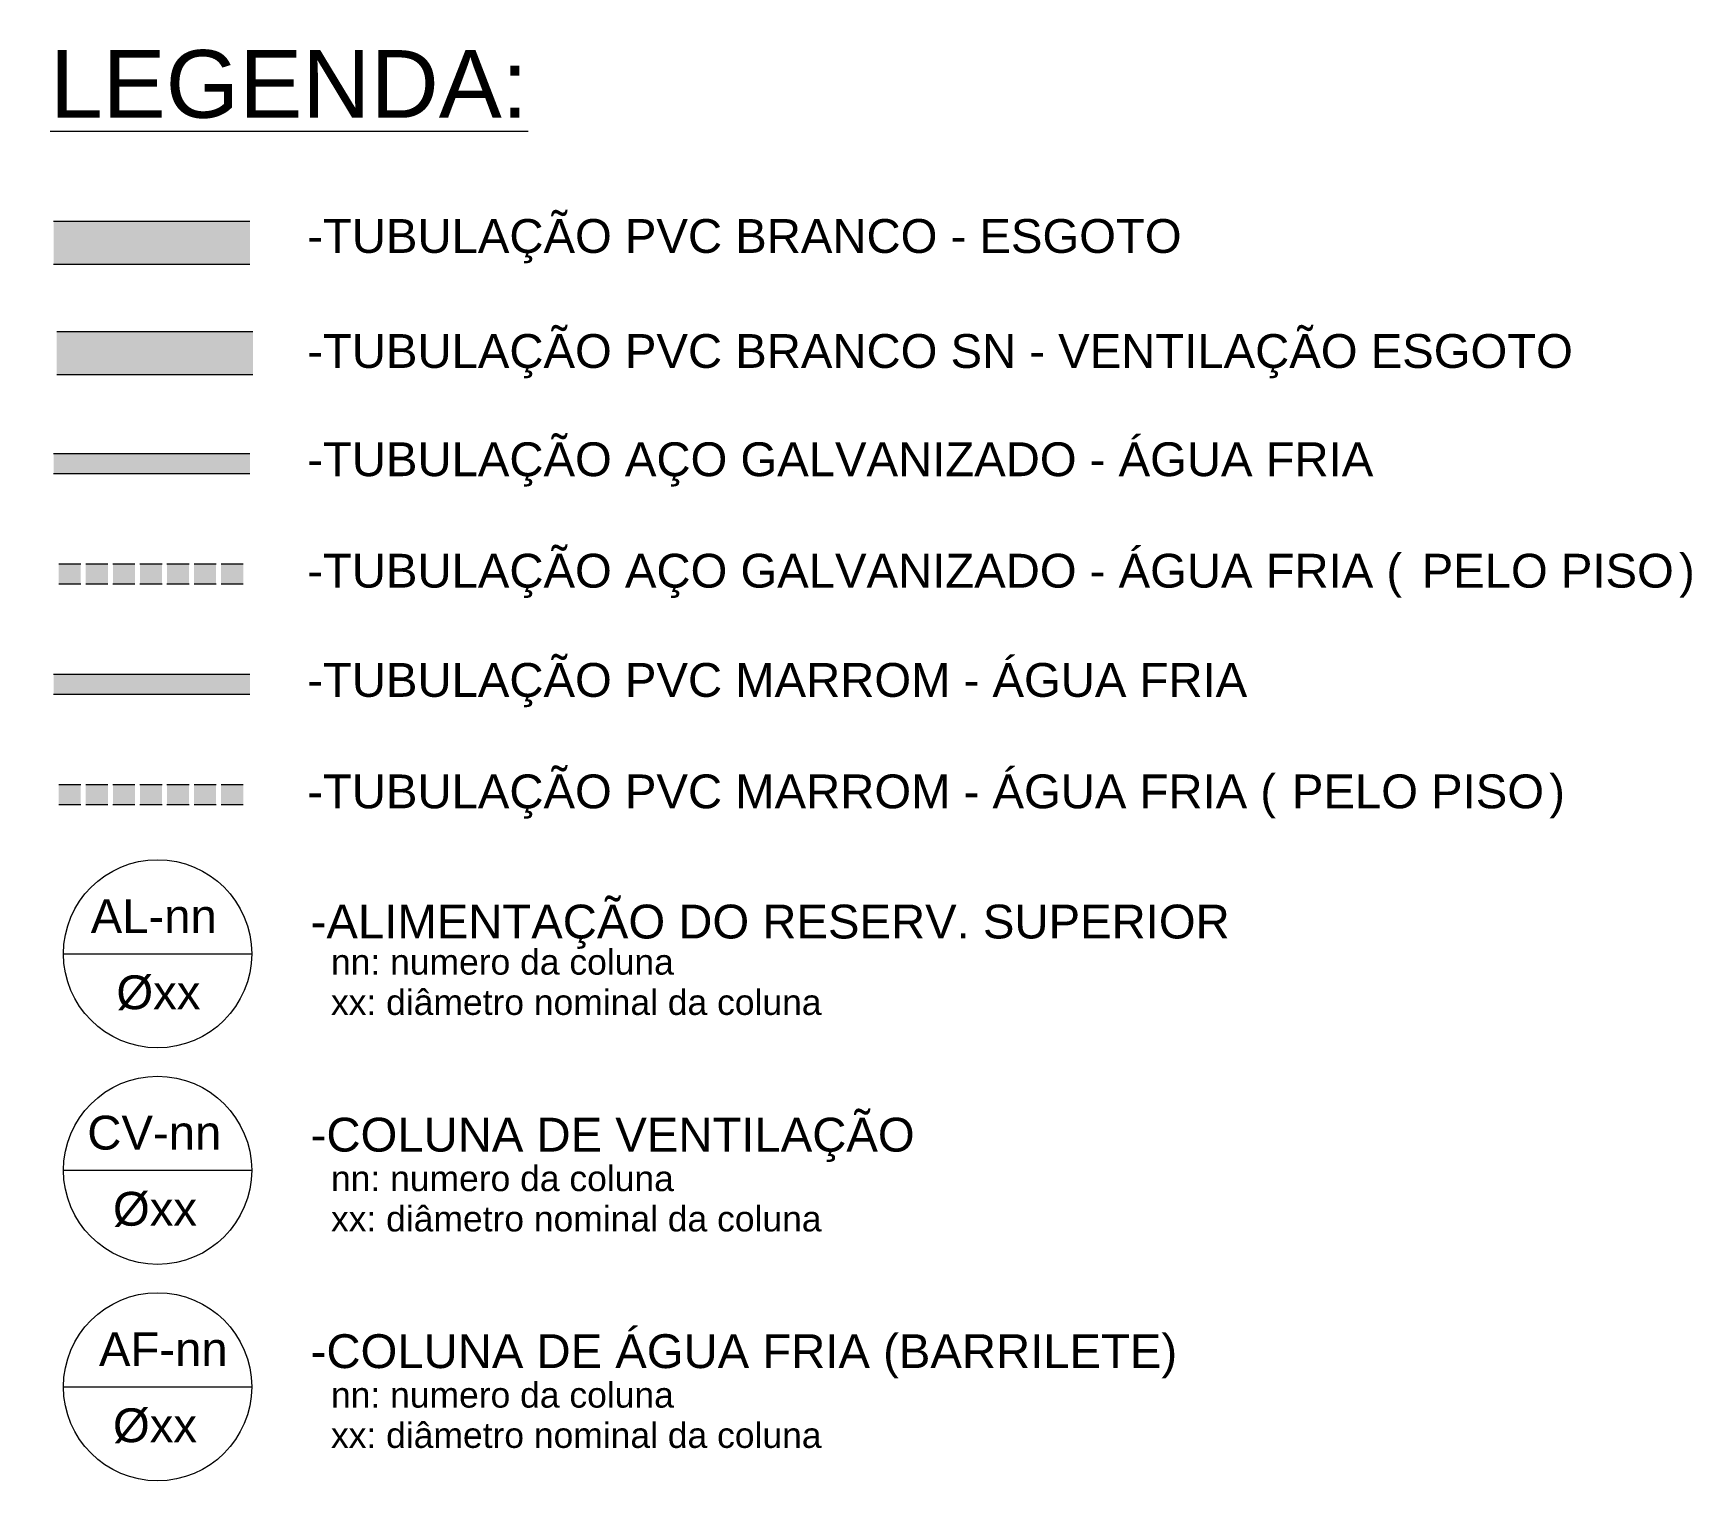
# Model space of a CAD drawing. Header units: metres. Extents: x 5 to 242, y -3 to 162.
# Drawn here: x 4.559 to 9.462, y -3.115 to 1.165 of the extents above; entities that cross this region are included whole.
import ezdxf

# ---------------------------------------------------------------- set-up
doc = ezdxf.new("R2010")
doc.units = ezdxf.units.M
for name, color, linetype, lineweight in [('A-DETL', 7, 'Continuous', 5), ('A-DETL-GENF', 7, 'Continuous', 5), ('A-DETL-MEDM', 7, 'Continuous', 15), ('G-ANNO-TEXT', 7, 'Continuous', 5)]:
    doc.layers.add(name, color=color, linetype=linetype, lineweight=lineweight)
doc.styles.add('Arial_25', font='arial.ttf', dxfattribs={"height": 0.2})
doc.styles.add('Arial_26', font='arial.ttf', dxfattribs={"height": 0.075})
doc.styles.add('Arial_5', font='arial.ttf', dxfattribs={"height": 0.1})
doc.styles.add('Arial_I', font='arial.ttf', dxfattribs={"height": 0.1})

msp = doc.modelspace()

# ---------------------------------------------------------------- hatches: boundary and pattern name
at = {"layer": 'A-DETL-GENF', "true_color": 0x804000}
msp.add_hatch(color=36, dxfattribs=at).paths.add_polyline_path([(5.1996, 0.4821), (5.1996, 0.6081), (4.6196, 0.6081), (4.6196, 0.4821)])
at = {"layer": 'A-DETL-GENF', "true_color": 0x8000ff}
msp.add_hatch(color=190, dxfattribs=at).paths.add_polyline_path([(5.1996, 0.1559), (5.2088, 0.1559), (5.2088, 0.2819), (4.6288, 0.2819), (4.6288, 0.1559)])
at = {"layer": 'A-DETL-GENF', "true_color": 0xc0c0c0}
for points in [[(4.6196, -0.1364), (5.1996, -0.1364), (5.1996, -0.0785), (4.6196, -0.0785)], [(4.7, -0.4626), (4.7, -0.4047), (4.6346, -0.4047), (4.6346, -0.4626)], [(4.78, -0.4626), (4.78, -0.4047), (4.7146, -0.4047), (4.7146, -0.4626)], [(4.86, -0.4626), (4.86, -0.4047), (4.7946, -0.4047), (4.7946, -0.4626)], [(4.94, -0.4626), (4.94, -0.4047), (4.8746, -0.4047), (4.8746, -0.4626)], [(5.02, -0.4626), (5.02, -0.4047), (4.9546, -0.4047), (4.9546, -0.4626)], [(5.1, -0.4626), (5.1, -0.4047), (5.0346, -0.4047), (5.0346, -0.4626)], [(5.18, -0.4626), (5.18, -0.4047), (5.1146, -0.4047), (5.1146, -0.4626)]]:
    msp.add_hatch(color=9, dxfattribs=at).paths.add_polyline_path(points)
at = {"layer": 'A-DETL-GENF', "true_color": 0x00ffff}
for points in [[(5.1996, -0.7888), (5.1996, -0.7309), (4.6196, -0.7309), (4.6196, -0.7888)], [(4.7, -1.115), (4.7, -1.0571), (4.6346, -1.0571), (4.6346, -1.115)], [(4.78, -1.115), (4.78, -1.0571), (4.7146, -1.0571), (4.7146, -1.115)], [(4.86, -1.115), (4.86, -1.0571), (4.7946, -1.0571), (4.7946, -1.115)], [(4.94, -1.115), (4.94, -1.0571), (4.8746, -1.0571), (4.8746, -1.115)], [(5.02, -1.115), (5.02, -1.0571), (4.9546, -1.0571), (4.9546, -1.115)], [(5.1, -1.115), (5.1, -1.0571), (5.0346, -1.0571), (5.0346, -1.115)], [(5.18, -1.115), (5.18, -1.0571), (5.1146, -1.0571), (5.1146, -1.115)]]:
    msp.add_hatch(color=4, dxfattribs=at).paths.add_polyline_path(points)

# ---------------------------------------------------------------- linework, layer by layer
at = {"layer": 'A-DETL', "color": 5, "lineweight": 15, "true_color": 0x0000ff}
for p, q in [((5.1996, -0.0785), (4.6196, -0.0785)), ((4.6196, -0.1364), (5.1996, -0.1364)), ((4.7, -0.4047), (4.6346, -0.4047)), ((4.78, -0.4047), (4.7146, -0.4047)), ((4.86, -0.4047), (4.7946, -0.4047)), ((4.94, -0.4047), (4.8746, -0.4047)), ((5.02, -0.4047), (4.9546, -0.4047)), ((5.1, -0.4047), (5.0346, -0.4047)), ((5.18, -0.4047), (5.1146, -0.4047)), ((4.6346, -0.4626), (4.7, -0.4626)), ((4.7146, -0.4626), (4.78, -0.4626)), ((4.7946, -0.4626), (4.86, -0.4626)), ((4.8746, -0.4626), (4.94, -0.4626)), ((4.9546, -0.4626), (5.02, -0.4626)), ((5.0346, -0.4626), (5.1, -0.4626)), ((5.1146, -0.4626), (5.18, -0.4626)), ((5.1996, -0.7309), (4.6196, -0.7309)), ((4.6196, -0.7888), (5.1996, -0.7888)), ((4.7, -1.0571), (4.6346, -1.0571)), ((4.78, -1.0571), (4.7146, -1.0571)), ((4.86, -1.0571), (4.7946, -1.0571)), ((4.94, -1.0571), (4.8746, -1.0571)), ((5.02, -1.0571), (4.9546, -1.0571)), ((5.1, -1.0571), (5.0346, -1.0571)), ((5.18, -1.0571), (5.1146, -1.0571)), ((4.6346, -1.115), (4.7, -1.115)), ((4.7146, -1.115), (4.78, -1.115)), ((4.7946, -1.115), (4.86, -1.115)), ((4.8746, -1.115), (4.94, -1.115)), ((4.9546, -1.115), (5.02, -1.115)), ((5.0346, -1.115), (5.1, -1.115)), ((5.1146, -1.115), (5.18, -1.115))]:
    msp.add_line(p, q, dxfattribs=at)
at = {"layer": 'A-DETL', "color": 94, "true_color": 0x00a600}
for p, q in [((4.6488, -1.5567), (5.205, -1.5567)), ((4.6488, -2.1967), (5.205, -2.1967)), ((4.6488, -2.8367), (5.205, -2.8367))]:
    msp.add_line(p, q, dxfattribs=at)
for centre in [(4.9269, -1.5567), (4.9269, -2.1967), (4.9269, -2.8367)]:
    msp.add_circle(centre, 0.2781, dxfattribs=at)
at = {"layer": 'A-DETL-MEDM'}
for p, q in [((5.1996, 0.6081), (4.6196, 0.6081)), ((4.6196, 0.4821), (5.1996, 0.4821)), ((5.2088, 0.2819), (4.6288, 0.2819)), ((4.6288, 0.1559), (5.2088, 0.1559))]:
    msp.add_line(p, q, dxfattribs=at)

# ---------------------------------------------------------------- texts
at = {"layer": 'G-ANNO-TEXT', "insert": (4.6091, 1.1149), "char_height": 0.2, "width": 1.723628, "attachment_point": 1, "style": 'Arial_25', "bg_fill": 3, "box_fill_scale": 1.25, "bg_fill_color": 256, "bg_fill_true_color": 13158600, "bg_fill_transparency": 0}
msp.add_mtext('\\LLEGENDA:', dxfattribs=at)
at = {"layer": 'G-ANNO-TEXT', "attachment_point": 1}
for s, insert, char_height, width, style in [('-TUBULAÇÃO PVC BRANCO - ESGOTO', (5.3691, 0.6153), 0.1, 3.186708, 'Arial_5'), ('-TUBULAÇÃO PVC BRANCO SN - VENTILAÇÃO ESGOTO', (5.3691, 0.2753), 0.1, 4.61772, 'Arial_5'), ('-TUBULAÇÃO AÇO GALVANIZADO - ÁGUA FRIA', (5.3691, -0.0447), 0.1, 3.888184, 'Arial_5'), ('-TUBULAÇÃO AÇO GALVANIZADO - ÁGUA FRIA (', (5.3691, -0.3742), 0.1, 3.992404, 'Arial_5'), ('PELO PISO', (8.6632, -0.3742), 0.1, 0.921941, 'Arial_I'), (')', (9.4239, -0.3742), 0.1, 0.056118, 'Arial_5'), ('-TUBULAÇÃO PVC MARROM - ÁGUA FRIA', (5.3691, -0.6971), 0.1, 3.423206, 'Arial_5'), ('-TUBULAÇÃO PVC MARROM - ÁGUA FRIA (', (5.3691, -1.0266), 0.1, 3.527425, 'Arial_5'), ('PELO PISO', (8.2796, -1.0266), 0.1, 0.921941, 'Arial_I'), (')', (9.0402, -1.0266), 0.1, 0.056118, 'Arial_5'), ('AL-nn', (4.7292, -1.3954), 0.1, 0.46097, 'Arial_5'), ('-ALIMENTAÇÃO DO RESERV. SUPERIOR', (5.3794, -1.4114), 0.1, 3.355062, 'Arial_5'), ('nn: numero da coluna', (5.4394, -1.5433), 0.075, 1.23059, 'Arial_26'), ('Øxx', (4.8051, -1.6205), 0.1, 0.30865, 'Arial_5'), ('xx: diâmetro nominal da coluna', (5.4394, -1.6624), 0.075, 1.735653, 'Arial_26'), ('CV-nn', (4.7192, -2.0354), 0.1, 0.489029, 'Arial_5'), ('-COLUNA DE VENTILAÇÃO', (5.3794, -2.0414), 0.1, 2.204641, 'Arial_5'), ('nn: numero da coluna', (5.4394, -2.1833), 0.075, 1.23059, 'Arial_26'), ('Øxx', (4.7951, -2.2605), 0.1, 0.30865, 'Arial_5'), ('xx: diâmetro nominal da coluna', (5.4394, -2.3024), 0.075, 1.735653, 'Arial_26'), ('AF-nn', (4.7536, -2.6754), 0.1, 0.468987, 'Arial_5'), ('-COLUNA DE ÁGUA FRIA (BARRILETE)', (5.3794, -2.6814), 0.1, 3.162657, 'Arial_5'), ('nn: numero da coluna', (5.4394, -2.8233), 0.075, 1.23059, 'Arial_26'), ('Øxx', (4.7951, -2.9005), 0.1, 0.30865, 'Arial_5'), ('xx: diâmetro nominal da coluna', (5.4394, -2.9424), 0.075, 1.735653, 'Arial_26')]:
    msp.add_mtext(s, dxfattribs=dict(at, insert=insert, char_height=char_height, width=width, style=style))

doc.saveas('drawing.dxf')
